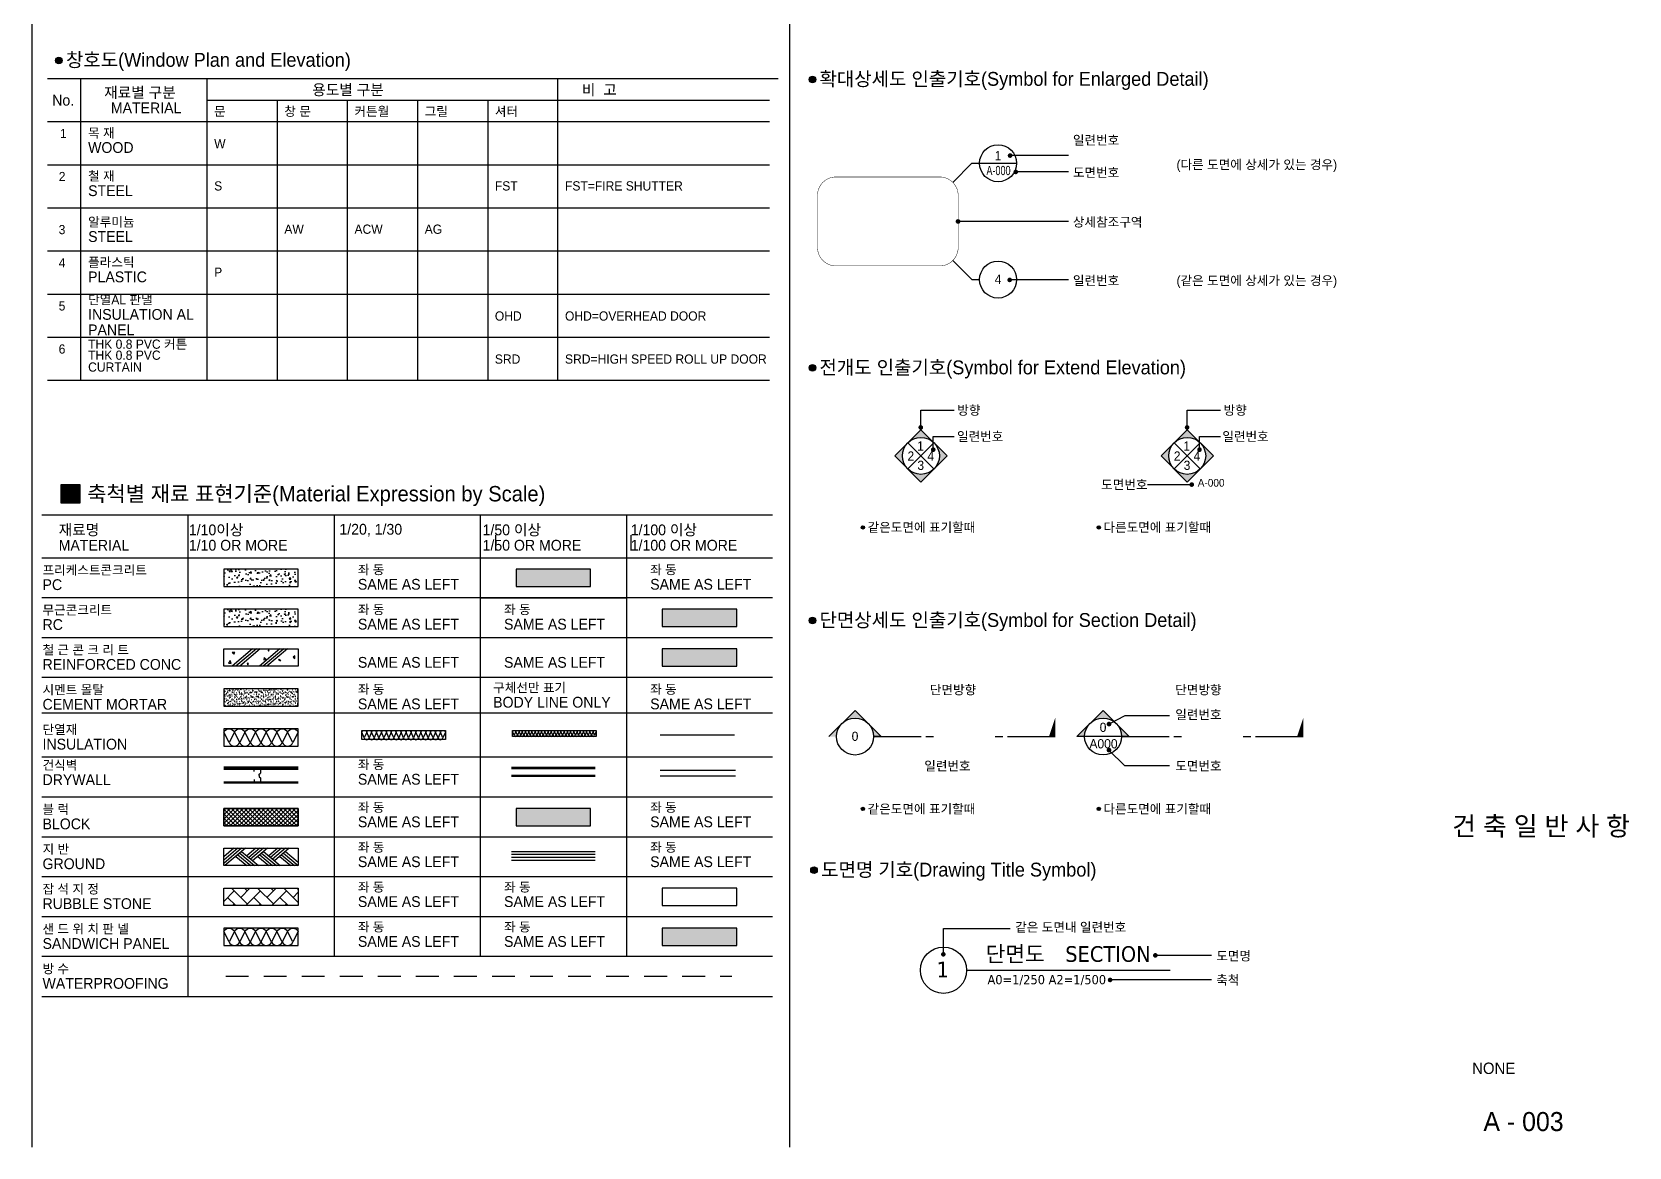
# Model space of a CAD drawing. Header units: millimetres. Extents: x 1921818 to 1960781, y -1457776 to -1430526.
# Drawn here: x 1939789 to 1960781, y -1457776 to -1443121 of the extents above; entities that cross this region are included whole.
import ezdxf
from ezdxf.enums import TextEntityAlignment as Align

# ---------------------------------------------------------------- set-up
doc = ezdxf.new("R2010")
doc.units = ezdxf.units.MM
doc.header["$LTSCALE"] = 200
doc.linetypes.add('HIDDEN', pattern=[2.5, 1.5, -1])
for name, color, linetype in [('001dmp-FORM', 7, 'Continuous'), ('002mp-SYM', 3, 'Continuous'), ('003dmp-TIT', 2, 'Continuous'), ('4A.TEC FORM-TEXT', 3, 'Continuous'), ('4A.TEC TEXT 2', 3, 'Continuous'), ('A-CON', 2, 'Continuous'), ('A-ETC-2', 9, 'Continuous'), ('A-HAT-252', 252, 'Continuous'), ('A-TXT', 7, 'Continuous'), ('A-TXT-L', 3, 'Continuous'), ('A-TXT-M', 3, 'Continuous'), ('A-WAL-DW', 7, 'Continuous'), ('㈜SE&C DIM', 7, 'Continuous')]:
    doc.layers.add(name, color=color, linetype=linetype)
doc.styles.add('VERDANA', font='verdana.ttf', dxfattribs={"width": 0.9})
doc.styles.add('나눔고딕', font='')
doc.styles.add('돋움', font='')
doc.styles.get('나눔고딕').set_extended_font_data('Dotum')
doc.styles.get('돋움').set_extended_font_data('Dotum')

# ---------------------------------------------------------------- blocks, each defined once
blk = doc.blocks.new('A$C13FC5699')
at = {"layer": '002mp-SYM'}
h = blk.add_hatch(color=3, dxfattribs=at)
h.paths.add_polyline_path([(1273, 1273), (849, 1697), (424, 1273, -0.414214)])
h.paths.add_polyline_path([(1449, 849, -0.198912), (1273, 424), (1697, 849), (1273, 1273, -0.198912)])
h.paths.add_polyline_path([(424, 424), (849, 0), (1273, 424, -0.414214)])
h.paths.add_polyline_path([(249, 849, -0.198912), (424, 1273), (0, 849), (424, 424, -0.198912)])
at = {"layer": '002mp-SYM', "color": 3}
for p, q in [((849, 1697), (0, 849)), ((849, 1697), (1697, 849)), ((424, 1273), (1273, 424)), ((1273, 1273), (424, 424)), ((0, 849), (849, 0)), ((1697, 849), (849, 0))]:
    blk.add_line(p, q, dxfattribs=at)
blk.add_circle((849, 849), 600, dxfattribs=at)
blk = doc.blocks.new('SYMMARK')
at = {"layer": '002mp-SYM'}
h = blk.add_hatch(color=3, dxfattribs=at)
h.paths.add_polyline_path([(-1404233, -243890), (-1404657, -244315, -0.414214), (-1403809, -244315)])
h.paths.add_polyline_path([(-1404657, -244315), (-1405082, -244739), (-1404833, -244739, -0.198912)])
h.paths.add_polyline_path([(-1403809, -244315, -0.198912), (-1403633, -244739), (-1403385, -244739)])
h = blk.add_hatch(color=3, dxfattribs=at)
h.paths.add_polyline_path([(-1404233, -243890), (-1404657, -244315, -0.414214), (-1403809, -244315)])
h.paths.add_polyline_path([(-1404657, -244315), (-1405082, -244739), (-1404833, -244739, -0.198912)])
h.paths.add_polyline_path([(-1403809, -244315, -0.198912), (-1403633, -244739), (-1403385, -244739)])
at = {"layer": '002mp-SYM', "color": 3}
for p, q in [((-1405082, -244739), (-1404233, -243890)), ((-1403385, -244739), (-1404233, -243890)), ((-1403385, -244739), (-1404233, -243890)), ((-1404833, -244739), (-1405082, -244739)), ((-1403633, -244739), (-1404833, -244739)), ((-1403385, -244739), (-1403633, -244739))]:
    blk.add_line(p, q, dxfattribs=at)
blk.add_circle((-1404233, -244739), 600, dxfattribs=at)

msp = doc.modelspace()

# ---------------------------------------------------------------- hatches: boundary and pattern name
at = {"layer": '001dmp-FORM'}
for points in [[(1940186, -1443495, 1), (1940099, -1443495, 1)], [(1950090, -1443745, 1), (1950003, -1443745, 1)], [(1950090, -1447537, 1), (1950003, -1447537, 1)], [(1950090, -1450857, 1), (1950003, -1450857, 1)], [(1950112, -1454137, 1), (1950025, -1454137, 1)]]:
    msp.add_hatch(color=256, dxfattribs=at).paths.add_polyline_path(points)
at = {"layer": '002mp-SYM'}
h = msp.add_hatch(color=3, dxfattribs=at)
h.paths.add_polyline_path([(1950607, -1452037), (1950435, -1452209, -0.414214), (1950779, -1452209)])
h.paths.add_polyline_path([(1950435, -1452209), (1950264, -1452381), (1950364, -1452381, -0.198912)])
h.paths.add_polyline_path([(1950779, -1452209, -0.198912), (1950850, -1452381), (1950951, -1452381)])
h = msp.add_hatch(color=3, dxfattribs=at)
h.paths.add_polyline_path([(1950607, -1452037), (1950435, -1452209, -0.414214), (1950779, -1452209)])
h.paths.add_polyline_path([(1950435, -1452209), (1950264, -1452381), (1950364, -1452381, -0.198912)])
h.paths.add_polyline_path([(1950779, -1452209, -0.198912), (1950850, -1452381), (1950951, -1452381)])
at = {"layer": '003dmp-TIT'}
msp.add_hatch(color=3, dxfattribs=at).paths.add_polyline_path([(1940173, -1449069), (1940173, -1449312), (1940416, -1449312), (1940416, -1449069)])
at = {"layer": 'A-HAT-252'}
h = msp.add_hatch(dxfattribs=at)
h.set_pattern_fill('AR-CONC', color=8, scale=0.202358, style=0)
h.set_pattern_definition([(50, (1936936.37, -1423033.82), (174.1718, -15.23806), [18.2122, -200.3342]), (355, (1936936.37, -1423033.82), (-33.6929, 182.6543), [14.5698, -160.2673]), (100.4514, (1936950.88, -1423035.1), (140.479, 167.4161), [15.478, -170.2578]), (46.1842, (1936936.37, -1422985.26), (259.1574, -40.1929), [27.3183, -300.5013]), (96.6356, (1936957.97, -1422988.6), (226.9635, 236.5444), [23.217, -255.3867]), (351.1842, (1936936.37, -1422985.26), (226.9633, 236.5445), [21.8546, -240.401]), (21, (1936960.65, -1422997.4), (144.9465, -97.76766), [18.2122, -200.3342]), (326, (1936960.65, -1422997.4), (59.0841, 176.0877), [14.5698, -160.2673]), (71.4514, (1936972.73, -1423005.55), (204.0307, 78.3199), [15.478, -170.2578]), (37.5, (1936936.37, -1423033.82), (2.95277, 80.83638), [0, -158.3247, 0, -162.69563, 0, -160.8744]), (7.5, (1936936.37, -1423033.82), (63.881, 95.77472), [0, -92.7608, 0, -154.68226, 0, -61.3144]), (327.5, (1936882.22, -1423033.82), (129.62773, -5.47698), [0, -60.70732, 0, -189.40685, 0, -251.32832]), (317.5, (1936857.94, -1423033.82), (141.6147, 24.3084), [0, -78.9195, 0, -125.7856, 0, -178.47953])])
h.paths.add_polyline_path([(1942309, -1450410), (1942309, -1450182), (1943288, -1450182), (1943288, -1450410)])
h = msp.add_hatch(color=253, dxfattribs=at)
h.dxf.hatch_style = 1
h.paths.add_polyline_path([(1946152, -1450410), (1946152, -1450182), (1947131, -1450182), (1947131, -1450410)])
h = msp.add_hatch(dxfattribs=at)
h.set_pattern_fill('AR-CONC', color=8, scale=0.202358, style=0)
h.set_pattern_definition([(50, (1936936.37, -1423557.82), (174.1718, -15.23806), [18.2122, -200.3342]), (355, (1936936.37, -1423557.82), (-33.6929, 182.6543), [14.5698, -160.2673]), (100.4514, (1936950.88, -1423559.09), (140.479, 167.4161), [15.478, -170.2578]), (46.1842, (1936936.37, -1423509.25), (259.1574, -40.1929), [27.3183, -300.5013]), (96.6356, (1936957.97, -1423512.6), (226.9635, 236.5444), [23.217, -255.3867]), (351.1842, (1936936.37, -1423509.25), (226.9633, 236.5445), [21.8546, -240.401]), (21, (1936960.65, -1423521.39), (144.9465, -97.76766), [18.2122, -200.3342]), (326, (1936960.65, -1423521.4), (59.0841, 176.0877), [14.5698, -160.2673]), (71.4514, (1936972.73, -1423529.54), (204.0307, 78.3199), [15.478, -170.2578]), (37.5, (1936936.37, -1423557.817), (2.95277, 80.83638), [0, -158.3247, 0, -162.69563, 0, -160.8744]), (7.5, (1936936.37, -1423557.82), (63.881, 95.77472), [0, -92.7608, 0, -154.68226, 0, -61.3144]), (327.5, (1936882.22, -1423557.817), (129.62773, -5.47698), [0, -60.70732, 0, -189.40685, 0, -251.32832]), (317.5, (1936857.94, -1423557.82), (141.6147, 24.3084), [0, -78.9195, 0, -125.7856, 0, -178.47953])])
h.paths.add_polyline_path([(1942309, -1450934), (1942309, -1450706), (1943288, -1450706), (1943288, -1450934)])
h = msp.add_hatch(color=253, dxfattribs=at)
h.dxf.hatch_style = 1
h.paths.add_polyline_path([(1948073, -1450934), (1948073, -1450706), (1949052, -1450706), (1949052, -1450934)])
h = msp.add_hatch(color=253, dxfattribs=at)
h.dxf.hatch_style = 1
h.paths.add_polyline_path([(1948073, -1451458), (1948073, -1451230), (1949052, -1451230), (1949052, -1451458)])
h = msp.add_hatch(dxfattribs=at)
h.set_pattern_fill('AR-SAND', color=8, scale=24.28293, style=0)
h.set_pattern_definition([(37.5, (1936936.37, -1423634.487), (-1.529663, 46.788926), [0, -36.910053, 0, -41.28098, 0, -39.45976]), (7.5, (1936936.37, -1423634.487), (42.97536, 68.52997), [0, -19.912, 0, -33.267613, 0, -12.74854]), (327.5, (1936906.5, -1423634.487), (75.62049, 0.13742), [0, -12.141465, 0, -43.709273, 0, -57.064884]), (317.5, (1936906.5, -1423634.49), (72.99756, 21.31253), [0, -6.07073, 0, -28.653857, 0, -32.781955])])
h.paths.add_polyline_path([(1943288, -1451982), (1943288, -1451754), (1942309, -1451754), (1942309, -1451982)])
h = msp.add_hatch(dxfattribs=at)
h.set_pattern_fill('ANSI37', color=8, scale=40.471549, style=0)
h.set_pattern_definition([(45, (1936936.37, -1420835.54), (-28.617707, 28.617707), []), (135, (1936936.37, -1420835.54), (-28.617707, -28.617707), [])])
h.paths.add_polyline_path([(1942309, -1453326), (1942382, -1453326), (1942382, -1453554), (1942309, -1453554)])
h.paths.add_polyline_path([(1942382, -1453326), (1942807, -1453326), (1942807, -1453554), (1942382, -1453554)])
h.paths.add_polyline_path([(1942807, -1453326), (1943232, -1453326), (1943232, -1453554), (1942807, -1453554)])
h.paths.add_polyline_path([(1943232, -1453326), (1943288, -1453326), (1943288, -1453554), (1943232, -1453554)])
h = msp.add_hatch(color=253, dxfattribs=at)
h.dxf.hatch_style = 1
h.paths.add_polyline_path([(1946152, -1453554), (1946152, -1453326), (1947131, -1453326), (1947131, -1453554)])
h = msp.add_hatch(dxfattribs=at)
h.set_pattern_fill('AR-HBONE', color=8, scale=30.372645, style=0)
h.set_pattern_definition([(45, (1699588.32, -1525970.41), (1e-14, 171.813625), [364.47174, -121.49058]), (135, (1699674.23, -1525884.51), (1e-14, 171.813625), [364.47174, -121.49058])])
h.paths.add_polyline_path([(1942309, -1454374), (1942382, -1454374), (1942382, -1454602), (1942309, -1454602)])
h.paths.add_polyline_path([(1942382, -1454374), (1942807, -1454374), (1942807, -1454602), (1942382, -1454602)])
h.paths.add_polyline_path([(1942807, -1454374), (1943232, -1454374), (1943232, -1454602), (1942807, -1454602)])
h.paths.add_polyline_path([(1943232, -1454374), (1943288, -1454374), (1943288, -1454602), (1943232, -1454602)])
h = msp.add_hatch(color=253, dxfattribs=at)
h.dxf.hatch_style = 1
h.paths.add_polyline_path([(1948073, -1455126), (1948073, -1454898), (1949052, -1454898), (1949052, -1455126)])
at = {"layer": 'A-TXT-M'}
for points in [[(1950732, -1449632, 1), (1950689, -1449632, 1)], [(1953832, -1449632, 1), (1953788, -1449632, 1)], [(1950732, -1453333, 1), (1950689, -1453333, 1)], [(1953832, -1453333, 1), (1953788, -1453333, 1)]]:
    msp.add_hatch(color=0, dxfattribs=at).paths.add_polyline_path(points)

# ---------------------------------------------------------------- linework, layer by layer
at = {"layer": '001dmp-FORM', "color": 2}
for p, q in [((1939789, -1430526), (1939789, -1457776)), ((1949748, -1438096), (1949748, -1457776))]:
    msp.add_line(p, q, dxfattribs=at)
at = {"layer": '001dmp-FORM', "color": 3}
for p, q in [((1939991, -1443733), (1949481, -1443733)), ((1939991, -1443733), (1949597, -1443733)), ((1939991, -1444300), (1949481, -1444300)), ((1939991, -1447699), (1949481, -1447699)), ((1939991, -1447699), (1949481, -1447699)), ((1939917, -1449467), (1949523, -1449467)), ((1939917, -1450034), (1949523, -1450034)), ((1939917, -1455798), (1949523, -1455798))]:
    msp.add_line(p, q, dxfattribs=at)
at = {"layer": '001dmp-FORM'}
for p, q in [((1940433, -1447699), (1940433, -1443733)), ((1942090, -1447699), (1942090, -1443733)), ((1946701, -1447699), (1946701, -1443733)), ((1942090, -1444016), (1949481, -1444016)), ((1943012, -1444016), (1943012, -1447699)), ((1943934, -1444016), (1943934, -1447699)), ((1944857, -1444016), (1944857, -1447699)), ((1945779, -1444016), (1945779, -1447699)), ((1941838, -1449467), (1941838, -1450292)), ((1943759, -1449467), (1943759, -1455274)), ((1945681, -1449467), (1945681, -1450292)), ((1947602, -1449467), (1947602, -1455274)), ((1941838, -1450292), (1941838, -1455798)), ((1945681, -1450292), (1945681, -1455274))]:
    msp.add_line(p, q, dxfattribs=at)
at = {"layer": '001dmp-FORM', "color": 251}
for p, q in [((1939991, -1444866), (1946701, -1444866)), ((1946701, -1444866), (1949481, -1444866)), ((1939991, -1445433), (1949481, -1445433)), ((1939991, -1445999), (1949481, -1445999)), ((1939991, -1446566), (1943934, -1446566)), ((1939991, -1446566), (1949481, -1446566)), ((1939991, -1447133), (1949481, -1447133)), ((1949523, -1450558), (1939917, -1450558)), ((1949523, -1451082), (1939917, -1451082)), ((1949523, -1451606), (1939917, -1451606)), ((1949523, -1452073), (1939917, -1452073)), ((1949523, -1452654), (1939917, -1452654)), ((1949523, -1453178), (1939917, -1453178)), ((1949523, -1453702), (1939917, -1453702)), ((1949523, -1454226), (1939917, -1454226)), ((1949523, -1454750), (1939917, -1454750)), ((1949523, -1455274), (1939917, -1455274))]:
    msp.add_line(p, q, dxfattribs=at)
at = {"layer": '001dmp-FORM'}
for centre in [(1940143, -1443495), (1950047, -1443745), (1950047, -1447537), (1950047, -1450857), (1950068, -1454137)]:
    msp.add_circle(centre, 43.5, dxfattribs=at)
at = {"layer": '002mp-SYM', "color": 3}
for p, q in [((1950264, -1452381), (1950607, -1452037)), ((1950951, -1452381), (1950607, -1452037)), ((1950951, -1452381), (1950607, -1452037)), ((1950850, -1452381), (1951478, -1452381)), ((1950951, -1452381), (1950850, -1452381)), ((1952611, -1452381), (1953238, -1452381)), ((1954110, -1452381), (1954738, -1452381)), ((1955871, -1452381), (1956499, -1452381))]:
    msp.add_line(p, q, dxfattribs=at)
at = {"layer": '002mp-SYM', "color": 2}
for p, q in [((1951539, -1452381), (1951640, -1452381)), ((1952449, -1452381), (1952550, -1452381)), ((1954799, -1452381), (1954900, -1452381)), ((1955709, -1452381), (1955810, -1452381))]:
    msp.add_line(p, q, dxfattribs=at)
at = {"layer": '002mp-SYM', "color": 3}
msp.add_circle((1950607, -1452381), 243, dxfattribs=at)
for points in [[(1953238, -1452138), (1953238, -1452138), (1953157, -1452381), (1953238, -1452381)], [(1956499, -1452138), (1956499, -1452138), (1956418, -1452381), (1956499, -1452381)]]:
    msp.add_solid(points, dxfattribs=at)
at = {"layer": '003dmp-TIT', "color": 3}
msp.add_line((1952074, -1455453), (1954748, -1455453), dxfattribs=at)
msp.add_lwpolyline([(1940173, -1449069), (1940416, -1449069), (1940416, -1449312), (1940173, -1449312)], close=True, dxfattribs=at)
msp.add_lwpolyline([(1940173, -1449069), (1940416, -1449069), (1940416, -1449312), (1940173, -1449312)], close=True, dxfattribs=at)
msp.add_circle((1951770, -1455453), 304, dxfattribs=at)
at = {"layer": 'A-CON', "color": 2}
for points in [[(1942309, -1450410), (1943288, -1450410), (1943288, -1450182), (1942309, -1450182)], [(1946152, -1450410), (1947131, -1450410), (1947131, -1450182), (1946152, -1450182)], [(1942309, -1450934), (1943288, -1450934), (1943288, -1450706), (1942309, -1450706)], [(1948073, -1450934), (1949052, -1450934), (1949052, -1450706), (1948073, -1450706)], [(1942309, -1451230), (1943288, -1451230), (1943288, -1451458), (1942309, -1451458)], [(1948073, -1451458), (1949052, -1451458), (1949052, -1451230), (1948073, -1451230)], [(1942309, -1451982), (1943288, -1451982), (1943288, -1451754), (1942309, -1451754)], [(1942309, -1452506), (1943288, -1452506), (1943288, -1452278), (1942309, -1452278)], [(1942309, -1453326), (1943288, -1453326), (1943288, -1453554), (1942309, -1453554)], [(1946152, -1453554), (1947131, -1453554), (1947131, -1453326), (1946152, -1453326)], [(1942309, -1453850), (1943288, -1453850), (1943288, -1454078), (1942309, -1454078)], [(1942309, -1454374), (1943288, -1454374), (1943288, -1454602), (1942309, -1454602)], [(1948073, -1454602), (1949052, -1454602), (1949052, -1454374), (1948073, -1454374)], [(1942309, -1455126), (1943288, -1455126), (1943288, -1454898), (1942309, -1454898)], [(1948073, -1455126), (1949052, -1455126), (1949052, -1454898), (1948073, -1454898)]]:
    msp.add_lwpolyline(points, close=True, dxfattribs=at)
at = {"layer": 'A-ETC-2'}
msp.add_line((1948047, -1452357), (1949023, -1452357), dxfattribs=at)
for points in [[(1942379, -1452460), (1942309, -1452324, -0.651528), (1942449, -1452324), (1942379, -1452460, 0.651528), (1942519, -1452460), (1942519, -1452460), (1942449, -1452324, -0.651528), (1942589, -1452324), (1942519, -1452460, 0.651528), (1942659, -1452460), (1942659, -1452460), (1942589, -1452324, -0.651528), (1942729, -1452324), (1942659, -1452460, 0.651528), (1942799, -1452460), (1942799, -1452460), (1942729, -1452324, -0.651528), (1942869, -1452324), (1942799, -1452460, 0.651528), (1942939, -1452460), (1942939, -1452460), (1942869, -1452324, -0.651528), (1943009, -1452324), (1942939, -1452460, 0.651528), (1943079, -1452460), (1943079, -1452460), (1943009, -1452324, -0.651528), (1943149, -1452324), (1943079, -1452460, 0.651528), (1943219, -1452460), (1943149, -1452324, -0.651528), (1943288, -1452324), (1943219, -1452460)], [(1944156, -1452398), (1944124, -1452325, -0.751009), (1944189, -1452325), (1944156, -1452398, 0.751009), (1944221, -1452398), (1944221, -1452398), (1944189, -1452325, -0.751009), (1944253, -1452325), (1944221, -1452398, 0.751009), (1944286, -1452398), (1944286, -1452398), (1944253, -1452325, -0.751009), (1944318, -1452325), (1944286, -1452398, 0.751009), (1944350, -1452398), (1944350, -1452398), (1944318, -1452325, -0.751009), (1944383, -1452325), (1944350, -1452398, 0.751009), (1944415, -1452398), (1944415, -1452398), (1944383, -1452325, -0.751009), (1944447, -1452325), (1944415, -1452398, 0.751009), (1944480, -1452398), (1944480, -1452398), (1944447, -1452325, -0.751009), (1944512, -1452325), (1944480, -1452398, 0.751009), (1944544, -1452398), (1944544, -1452398), (1944512, -1452325, -0.751009), (1944577, -1452325), (1944544, -1452398, 0.751009), (1944609, -1452398), (1944609, -1452398), (1944577, -1452325, -0.751009), (1944641, -1452325), (1944609, -1452398, 0.751009), (1944674, -1452398), (1944674, -1452398), (1944641, -1452325, -0.751009), (1944706, -1452325), (1944674, -1452398, 0.751009), (1944738, -1452398), (1944738, -1452398), (1944706, -1452325, -0.751009), (1944771, -1452325), (1944738, -1452398, 0.751009), (1944803, -1452398), (1944803, -1452398), (1944771, -1452325, -0.751009), (1944835, -1452325), (1944803, -1452398, 0.751009), (1944868, -1452398), (1944868, -1452398), (1944835, -1452325, -0.751009), (1944900, -1452325), (1944868, -1452398, 0.751009), (1944932, -1452398), (1944932, -1452398), (1944900, -1452325, -0.751009), (1944965, -1452325), (1944932, -1452398, 0.751009), (1944997, -1452398), (1944997, -1452398), (1944965, -1452325, -0.751009), (1945029, -1452325), (1944997, -1452398, 0.751009), (1945062, -1452398), (1945062, -1452398), (1945029, -1452325, -0.751009), (1945094, -1452325), (1945062, -1452398, 0.751009), (1945126, -1452398), (1945126, -1452398), (1945094, -1452325, -0.751009), (1945159, -1452325), (1945126, -1452398, 0.751009), (1945191, -1452398), (1945159, -1452325, -0.751009), (1945223, -1452325), (1945191, -1452398)], [(1946128, -1452365), (1946107, -1452317, -0.765735), (1946149, -1452317), (1946128, -1452365, 0.765735), (1946170, -1452365), (1946170, -1452365), (1946149, -1452317, -0.765735), (1946192, -1452317), (1946170, -1452365, 0.765735), (1946213, -1452365), (1946213, -1452365), (1946192, -1452317, -0.765735), (1946234, -1452317), (1946213, -1452365, 0.765735), (1946255, -1452365), (1946255, -1452365), (1946234, -1452317, -0.765735), (1946276, -1452317), (1946255, -1452365, 0.765735), (1946297, -1452365), (1946297, -1452365), (1946276, -1452317, -0.765735), (1946318, -1452317), (1946297, -1452365, 0.765735), (1946339, -1452365), (1946339, -1452365), (1946318, -1452317, -0.765735), (1946361, -1452317), (1946339, -1452365, 0.765735), (1946382, -1452365), (1946382, -1452365), (1946361, -1452317, -0.765735), (1946403, -1452317), (1946382, -1452365, 0.765735), (1946424, -1452365), (1946424, -1452365), (1946403, -1452317, -0.765735), (1946445, -1452317), (1946424, -1452365, 0.765735), (1946466, -1452365), (1946466, -1452365), (1946445, -1452317, -0.765735), (1946487, -1452317), (1946466, -1452365, 0.765735), (1946509, -1452365), (1946509, -1452365), (1946487, -1452317, -0.765735), (1946530, -1452317), (1946509, -1452365, 0.765735), (1946551, -1452365), (1946551, -1452365), (1946530, -1452317, -0.765735), (1946572, -1452317), (1946551, -1452365, 0.765735), (1946593, -1452365), (1946593, -1452365), (1946572, -1452317, -0.765735), (1946614, -1452317), (1946593, -1452365, 0.765735), (1946635, -1452365), (1946635, -1452365), (1946614, -1452317, -0.765735), (1946657, -1452317), (1946635, -1452365, 0.765735), (1946678, -1452365), (1946678, -1452365), (1946657, -1452317, -0.765735), (1946699, -1452317), (1946678, -1452365, 0.765735), (1946720, -1452365), (1946720, -1452365), (1946699, -1452317, -0.765735), (1946741, -1452317), (1946720, -1452365, 0.765735), (1946762, -1452365), (1946762, -1452365), (1946741, -1452317, -0.765735), (1946783, -1452317), (1946762, -1452365, 0.765735), (1946805, -1452365), (1946805, -1452365), (1946783, -1452317, -0.765735), (1946826, -1452317), (1946805, -1452365, 0.765735), (1946847, -1452365), (1946847, -1452365), (1946826, -1452317, -0.765735), (1946868, -1452317), (1946847, -1452365, 0.765735), (1946889, -1452365), (1946889, -1452365), (1946868, -1452317, -0.765735), (1946910, -1452317), (1946889, -1452365, 0.765735), (1946931, -1452365), (1946931, -1452365), (1946910, -1452317, -0.765735), (1946953, -1452317), (1946931, -1452365, 0.765735), (1946974, -1452365), (1946974, -1452365), (1946953, -1452317, -0.765735), (1946995, -1452317), (1946974, -1452365, 0.765735), (1947016, -1452365), (1947016, -1452365), (1946995, -1452317, -0.765735), (1947037, -1452317), (1947016, -1452365, 0.765735), (1947058, -1452365), (1947058, -1452365), (1947037, -1452317, -0.765735), (1947079, -1452317), (1947058, -1452365, 0.765735), (1947101, -1452365), (1947101, -1452365), (1947079, -1452317, -0.765735), (1947122, -1452317), (1947101, -1452365, 0.765735), (1947143, -1452365), (1947143, -1452365), (1947122, -1452317, -0.765735), (1947164, -1452317), (1947143, -1452365, 0.765735), (1947185, -1452365), (1947164, -1452317, -0.765735), (1947206, -1452317), (1947185, -1452365)], [(1942379, -1455080), (1942309, -1454944, -0.651528), (1942449, -1454944), (1942379, -1455080, 0.651528), (1942519, -1455080), (1942519, -1455080), (1942449, -1454944, -0.651528), (1942589, -1454944), (1942519, -1455080, 0.651528), (1942659, -1455080), (1942659, -1455080), (1942589, -1454944, -0.651528), (1942729, -1454944), (1942659, -1455080, 0.651528), (1942799, -1455080), (1942799, -1455080), (1942729, -1454944, -0.651528), (1942869, -1454944), (1942799, -1455080, 0.651528), (1942939, -1455080), (1942939, -1455080), (1942869, -1454944, -0.651528), (1943009, -1454944), (1942939, -1455080, 0.651528), (1943079, -1455080), (1943079, -1455080), (1943009, -1454944, -0.651528), (1943149, -1454944), (1943079, -1455080, 0.651528), (1943219, -1455080), (1943149, -1454944, -0.651528), (1943288, -1454944), (1943219, -1455080)]]:
    msp.add_lwpolyline(points, format="xyb", dxfattribs=at)
for points in [[(1944124, -1452301), (1945223, -1452301), (1945223, -1452422), (1944124, -1452422)], [(1946107, -1452301), (1947206, -1452301), (1947206, -1452382), (1946107, -1452382)]]:
    msp.add_lwpolyline(points, close=True, dxfattribs=at)
at = {"layer": 'A-HAT-252', "color": 8}
for p, q in [((1942689, -1451230), (1942419, -1451458)), ((1942740, -1451230), (1942469, -1451458)), ((1942790, -1451230), (1942520, -1451458)), ((1943048, -1451230), (1942778, -1451458)), ((1943098, -1451230), (1942828, -1451458)), ((1943149, -1451230), (1942878, -1451458)), ((1942309, -1452795), (1943288, -1452795)), ((1942309, -1452991), (1943288, -1452991)), ((1942494, -1453850), (1942309, -1454006)), ((1942545, -1453850), (1942309, -1454048)), ((1942444, -1453850), (1942309, -1453963)), ((1942595, -1453850), (1942324, -1454078)), ((1942494, -1453935), (1942664, -1454078)), ((1942519, -1453914), (1942714, -1454078)), ((1942545, -1453893), (1942765, -1454078)), ((1942732, -1453850), (1942613, -1453950)), ((1942782, -1453850), (1942638, -1453971)), ((1942833, -1453850), (1942663, -1453993)), ((1942883, -1453850), (1942689, -1454014)), ((1942782, -1453935), (1942952, -1454078)), ((1942808, -1453914), (1943002, -1454078)), ((1942833, -1453893), (1943053, -1454078)), ((1943020, -1453850), (1942901, -1453950)), ((1943070, -1453850), (1942926, -1453971)), ((1943121, -1453850), (1942952, -1453993)), ((1943171, -1453850), (1942977, -1454014)), ((1943070, -1453935), (1943240, -1454078)), ((1943096, -1453914), (1943288, -1454076)), ((1943121, -1453893), (1943288, -1454034)), ((1942469, -1453956), (1942613, -1454078)), ((1942757, -1453956), (1942902, -1454078)), ((1943045, -1453956), (1943190, -1454078))]:
    msp.add_line(p, q, dxfattribs=at)
at = {"layer": 'A-HAT-252'}
for p, q in [((1942839, -1451341), (1942835, -1451375)), ((1942835, -1451375), (1942869, -1451368)), ((1942869, -1451368), (1942839, -1451341)), ((1943028, -1451375), (1943038, -1451364)), ((1943054, -1451390), (1943028, -1451375)), ((1943038, -1451364), (1943054, -1451390))]:
    msp.add_line(p, q, dxfattribs=at)
at = {"layer": 'A-HAT-252', "color": 0}
for p, q in [((1942309, -1452779), (1943288, -1452779)), ((1942309, -1452812), (1943288, -1452812)), ((1942309, -1452975), (1943288, -1452975))]:
    msp.add_line(p, q, dxfattribs=at)
at = {"layer": 'A-HAT-252', "color": 3}
for p, q in [((1942711, -1452839), (1942711, -1452812)), ((1942711, -1452812), (1942792, -1452812)), ((1942792, -1452812), (1942792, -1452862)), ((1942711, -1452947), (1942711, -1452975)), ((1942711, -1452975), (1942792, -1452975)), ((1942792, -1452924), (1942792, -1452975))]:
    msp.add_line(p, q, dxfattribs=at)
at = {"layer": 'A-HAT-252'}
for points in [[(1942393, -1451381), (1942373, -1451416), (1942408, -1451420)], [(1942457, -1451276), (1942421, -1451276), (1942441, -1451298)], [(1942617, -1451415), (1942627, -1451439), (1942635, -1451423)], [(1942892, -1451246), (1942897, -1451260), (1942908, -1451252)], [(1943242, -1451320), (1943224, -1451337), (1943245, -1451355)]]:
    msp.add_lwpolyline(points, close=True, dxfattribs=at)
at = {"layer": 'A-HAT-252', "color": 3}
for points in [[(1942777, -1452893), (1942777, -1452875), (1942792, -1452862)], [(1942777, -1452893), (1942777, -1452912), (1942792, -1452924)]]:
    msp.add_lwpolyline(points, dxfattribs=at)
at = {"layer": 'A-HAT-252', "color": 0}
msp.add_lwpolyline([(1942309, -1453554), (1943288, -1453554), (1943288, -1453326), (1942309, -1453326)], close=True, dxfattribs=at)
at = {"layer": 'A-TXT', "color": 0, "linetype": 'HIDDEN'}
msp.add_line((1942336, -1455530), (1948988, -1455530), dxfattribs=at)
at = {"layer": 'A-TXT-M', "color": 7}
for p, q in [((1953411, -1444746), (1952645, -1444746)), ((1953411, -1444961), (1952720, -1444961)), ((1953411, -1445612), (1951962, -1445612)), ((1953411, -1446380), (1952640, -1446380)), ((1954452, -1449070), (1955033, -1449070)), ((1954153, -1452108), (1953945, -1452217)), ((1954740, -1452108), (1954153, -1452108)), ((1954153, -1452767), (1953945, -1452559)), ((1954740, -1452767), (1954153, -1452767)), ((1955294, -1455257), (1954570, -1455257)), ((1955294, -1455580), (1953960, -1455580))]:
    msp.add_line(p, q, dxfattribs=at)
at = {"layer": 'A-TXT-M', "color": 7, "const_width": 30.4}
for points in [[(1952630, -1444746, 1), (1952661, -1444746, 1)], [(1952705, -1444961, 1), (1952735, -1444961, 1)], [(1951946, -1445612, 1), (1951977, -1445612, 1)], [(1952625, -1446380, 1), (1952655, -1446380, 1)], [(1951456, -1448319, 1), (1951487, -1448319, 1)], [(1954957, -1448319, 1), (1954987, -1448319, 1)], [(1951620, -1448611, 1), (1951650, -1448611, 1)], [(1955120, -1448611, 1), (1955150, -1448611, 1)], [(1955048, -1449070, -1), (1955018, -1449070, -1)], [(1953930, -1452217, 1), (1953961, -1452217, 1)], [(1953930, -1452559, -1), (1953961, -1452559, -1)], [(1951753, -1455243, 1), (1951783, -1455243, 1)], [(1954539, -1455257, 1), (1954570, -1455257, 1)], [(1953945, -1455580, 1), (1953975, -1455580, 1)]]:
    msp.add_lwpolyline(points, format="xyb", close=True, dxfattribs=at)
at = {"layer": 'A-TXT-M', "color": 7}
for points in [[(1951472, -1448319), (1951472, -1448092), (1951910, -1448092)], [(1954972, -1448319), (1954972, -1448092), (1955410, -1448092)], [(1951635, -1448611), (1951635, -1448437), (1951910, -1448437)], [(1955135, -1448611), (1955135, -1448437), (1955410, -1448437)], [(1951768, -1455243), (1951768, -1454902), (1952648, -1454902)]]:
    msp.add_lwpolyline(points, dxfattribs=at)
at = {"layer": 'A-TXT-M', "color": 0}
for points in [[(1950607, -1452037, 0, 40.5, 0), (1950607, -1451936, 0, 0, 0), (1950607, -1451780, 0, 0, 0), (1951488, -1451780, 0, 0, 0)], [(1953238, -1452037, 0, 40.5, 0), (1953238, -1451936, 0, 0, 0), (1953238, -1451780, 0, 0, 0), (1952298, -1451780, 0, 0, 0)], [(1953867, -1452037, 0, 40.5, 0), (1953867, -1451936, 0, 0, 0), (1953867, -1451780, 0, 0, 0), (1954740, -1451780, 0, 0, 0)], [(1956499, -1452037, 0, 40.5, 0), (1956499, -1451936, 0, 0, 0), (1956499, -1451780, 0, 0, 0), (1955558, -1451780, 0, 0, 0)], [(1950611, -1452551, 0, 40.5, 0), (1950611, -1452652, 0, 0, 0), (1950611, -1452767, 0, 0, 0), (1951465, -1452767, 0, 0, 0)]]:
    msp.add_lwpolyline(points, format="xyseb", dxfattribs=at)
for centre in [(1950711, -1449632), (1953810, -1449632), (1950711, -1453333), (1953810, -1453333)]:
    msp.add_circle(centre, 21.8, dxfattribs=at)
at = {"layer": 'A-WAL-DW', "color": 0}
for p, q in [((1946091, -1452785), (1947191, -1452785)), ((1946091, -1452801), (1947191, -1452801)), ((1946091, -1452890), (1947191, -1452890)), ((1948047, -1452821), (1949038, -1452821)), ((1947191, -1452906), (1946091, -1452906)), ((1949038, -1452902), (1948047, -1452902)), ((1946091, -1453890), (1947191, -1453890)), ((1946091, -1453929), (1947191, -1453929)), ((1946091, -1453967), (1947191, -1453967)), ((1947191, -1454012), (1946091, -1454012))]:
    msp.add_line(p, q, dxfattribs=at)
at = {"layer": 'Defpoints'}
for p, q in [((1945882, -1449736), (1945882, -1449938)), ((1947659, -1449736), (1947659, -1449938)), ((1945681, -1450558), (1947602, -1450558))]:
    msp.add_line(p, q, dxfattribs=at)
at = {"layer": '㈜SE&C DIM'}
for p, q in [((1951892, -1445098), (1952144, -1444847)), ((1952144, -1444847), (1952730, -1444847)), ((1951892, -1446125), (1952144, -1446376)), ((1952144, -1446376), (1952244, -1446376))]:
    msp.add_line(p, q, dxfattribs=at)
at = {"layer": '㈜SE&C DIM', "linetype": 'HIDDEN', "ltscale": 0.5, "const_width": 5.56}
msp.add_lwpolyline([(1950114, -1445270), (1950114, -1445953, 0.414214), (1950356, -1446196), (1951721, -1446196, 0.414214), (1951963, -1445953), (1951963, -1445270, 0.414214), (1951721, -1445027), (1950356, -1445027, 0.414214)], format="xyb", close=True, dxfattribs=at)
at = {"layer": '㈜SE&C DIM'}
for centre in [(1952487, -1444847), (1952487, -1446376)]:
    msp.add_circle(centre, 243, dxfattribs=at)

# ---------------------------------------------------------------- block references
at = {"layer": '002mp-SYM', "xscale": 0.4047154924348114, "yscale": 0.4047154924348114, "zscale": 0.4047154924348114}
for name, p in [('A$C13FC5699', (1951130, -1449036)), ('A$C13FC5699', (1954630, -1449036)), ('SYMMARK', (2522182, -1353331))]:
    msp.add_blockref(name, p, dxfattribs=at)

# ---------------------------------------------------------------- texts
at = {"layer": '002mp-SYM', "style": '돋움'}
for s, p in [('1', (1952487, -1444746)), ('4', (1952487, -1446372)), ('2', (1951341, -1448694)), ('1', (1951467, -1448562)), ('4', (1951602, -1448694)), ('2', (1954841, -1448694)), ('1', (1954967, -1448562)), ('4', (1955102, -1448694)), ('3', (1951471, -1448816)), ('3', (1954971, -1448816))]:
    msp.add_text(s, height=121, dxfattribs=at).set_placement(p, align=Align.MIDDLE)
at = {"layer": '002mp-SYM', "style": '돋움', "width": 0.75}
msp.add_text('A-000', height=121.4, dxfattribs=at).set_placement((1952493, -1444942), align=Align.MIDDLE)
at = {"layer": '002mp-SYM', "color": 3, "style": '돋움'}
for s, height, p in [('0', 121, (1953867, -1452260)), ('0', 121, (1950607, -1452378)), ('A000', 121.4, (1953873, -1452476))]:
    msp.add_text(s, height=height, dxfattribs=at).set_placement(p, align=Align.MIDDLE)
at = {"layer": '002mp-SYM', "style": '돋움'}
msp.add_attdef('A-000', text='1', height=101, dxfattribs=at).set_placement((1955288, -1449097), align=Align.CENTER)
at = {"layer": '003dmp-TIT', "color": 3, "style": '돋움'}
msp.add_text('축척별 재료 표현기준(Material Expression by Scale)', height=202.36, dxfattribs=at).set_placement((1940514, -1449190), align=Align.MIDDLE_LEFT)
msp.add_text('단면도', height=206.4, dxfattribs=at).set_placement((1953101, -1455404), align=Align.BOTTOM_RIGHT)
at = {"layer": '003dmp-TIT', "color": 3, "style": 'VERDANA', "width": 0.9}
msp.add_text('SECTION', height=206.4, dxfattribs=at).set_placement((1954493, -1455404), align=Align.BOTTOM_RIGHT)
msp.add_text('1', height=206, dxfattribs=at).set_placement((1951760, -1455444), align=Align.MIDDLE_CENTER)
msp.add_text('A0=1/250 A2=1/500', height=121.41, dxfattribs=at).set_placement((1953907, -1455515), align=Align.TOP_RIGHT)
at = {"layer": '4A.TEC FORM-TEXT', "style": '돋움'}
msp.add_text('A - 003', height=250, dxfattribs=at).set_placement((1959394, -1457566), align=Align.CENTER)
at = {"layer": '4A.TEC TEXT 2', "style": '나눔고딕'}
for s, height, p in [('건 축 일 반 사 항', 250, (1959625, -1453683)), ('NONE', 150, (1959002, -1456816))]:
    msp.add_text(s, height=height, dxfattribs=at).set_placement(p, align=Align.CENTER)
at = {"layer": 'A-TXT-L', "color": 3, "style": '돋움'}
for s, height, p in [('창호도(Window Plan and Elevation)', 182.12, (1940236, -1443579)), ('재료별 구분', 141.7, (1940738, -1443987)), ('용도별 구분', 141.7, (1943473, -1443952)), ('비  고', 141.7, (1947017, -1443953)), ('No.', 141.7, (1940055, -1444089)), ('MATERIAL', 141.7, (1940826, -1444190)), ('WOOD', 141.7, (1940527, -1444711)), ('STEEL', 141.7, (1940527, -1445278)), ('STEEL', 141.7, (1940527, -1445881)), ('PLASTIC', 141.7, (1940527, -1446411)), ('INSULATION AL', 141.65, (1940527, -1446904)), ('PANEL', 141.7, (1940527, -1447107)), ('재료명', 141.7, (1940140, -1449735)), ('1/10이상', 141.7, (1941851, -1449736)), ('1/20, 1/30', 141.7, (1943830, -1449728)), ('1/50 이상', 141.7, (1945712, -1449736)), ('1/100 이상', 141.7, (1947659, -1449736)), ('MATERIAL', 141.7, (1940140, -1449938)), ('1/10 OR MORE', 141.65, (1941851, -1449938)), ('1/50 OR MORE', 141.65, (1945712, -1449938)), ('1/100 OR MORE', 141.65, (1947659, -1449938)), ('PC', 141.7, (1939928, -1450456)), ('SAME AS LEFT', 141.65, (1944073, -1450451)), ('SAME AS LEFT', 141.65, (1947915, -1450451)), ('RC', 141.7, (1939928, -1450980)), ('SAME AS LEFT', 141.65, (1944073, -1450975)), ('SAME AS LEFT', 141.65, (1945994, -1450975)), ('REINFORCED CONC', 141.65, (1939928, -1451504)), ('SAME AS LEFT', 141.65, (1944073, -1451477)), ('SAME AS LEFT', 141.65, (1945994, -1451477)), ('CEMENT MORTAR ', 141.65, (1939928, -1452028)), ('SAME AS LEFT', 141.65, (1944073, -1452023)), ('BODY LINE ONLY', 141.65, (1945851, -1452001)), ('SAME AS LEFT', 141.65, (1947915, -1452023)), ('INSULATION', 141.7, (1939928, -1452552)), ('DRYWALL', 141.7, (1939928, -1453019)), ('SAME AS LEFT', 141.65, (1944073, -1453013)), ('BLOCK', 141.7, (1939928, -1453600)), ('SAME AS LEFT', 141.65, (1944073, -1453573)), ('SAME AS LEFT', 141.65, (1947915, -1453573)), ('GROUND', 141.7, (1939928, -1454124)), ('SAME AS LEFT', 141.65, (1944073, -1454097)), ('SAME AS LEFT', 141.65, (1947915, -1454097)), ('RUBBLE STONE', 141.65, (1939928, -1454648)), ('SAME AS LEFT', 141.65, (1944073, -1454621)), ('SAME AS LEFT', 141.65, (1945994, -1454621)), ('SANDWICH PANEL', 141.65, (1939928, -1455172)), ('SAME AS LEFT', 141.65, (1944073, -1455145)), ('SAME AS LEFT', 141.65, (1945994, -1455145)), ('WATERPROOFING', 141.65, (1939928, -1455696))]:
    msp.add_text(s, height=height, dxfattribs=at).set_placement(p)
for s, p in [('확대상세도 인출기호(Symbol for Enlarged Detail)', (1950140, -1443738)), ('전개도 인출기호(Symbol for Extend Elevation)', (1950140, -1447530)), ('단면상세도 인출기호(Symbol for Section Detail)', (1950140, -1450850)), ('도면명 기호(Drawing Title Symbol)', (1950162, -1454130))]:
    msp.add_text(s, height=182.12, dxfattribs=at).set_placement(p, align=Align.MIDDLE_LEFT)
at = {"layer": 'A-TXT-M', "style": '돋움'}
for s, height, p in [('문', 121, (1942184, -1444225)), ('창 문', 121.4, (1943106, -1444225)), ('커튼월', 121.4, (1944028, -1444225)), ('그릴', 121.4, (1944951, -1444225)), ('셔터', 121.4, (1945873, -1444225)), ('1', 121, (1940158, -1444516)), ('목 재', 121.4, (1940527, -1444509)), ('W', 121, (1942184, -1444651)), ('2', 121, (1940141, -1445082)), ('철 재', 121.4, (1940527, -1445075)), ('S', 121, (1942184, -1445205)), ('FST', 121.4, (1945873, -1445205)), ('FST=FIRE SHUTTER', 121.41, (1946795, -1445205)), ('알루미늄', 121.4, (1940527, -1445679)), ('3', 121, (1940140, -1445779)), ('AW', 121.4, (1943106, -1445774)), ('ACW', 121.4, (1944028, -1445774)), ('AG', 121.4, (1944951, -1445774)), ('4', 121, (1940140, -1446216)), ('플라스틱', 121.4, (1940527, -1446208)), ('P', 121, (1942184, -1446339)), ('단열AL 판낼', 121.4, (1940527, -1446701)), ('5', 121, (1940140, -1446782)), ('OHD', 121.4, (1945873, -1446915)), ('OHD=OVERHEAD DOOR', 121.41, (1946795, -1446915)), ('THK 0.8 PVC 커튼', 121.41, (1940527, -1447285)), ('6', 121, (1940140, -1447349)), ('THK 0.8 PVC ', 121.41, (1940527, -1447430)), ('SRD', 121.4, (1945873, -1447481)), ('SRD=HIGH SPEED ROLL UP DOOR', 121.41, (1946795, -1447481)), ('CURTAIN', 121.4, (1940527, -1447586)), ('프리케스트콘크리트', 121.4, (1939928, -1450254)), ('좌 동', 121.4, (1944073, -1450248)), ('좌 동', 121.4, (1947915, -1450248)), ('무근콘크리트', 121.4, (1939928, -1450778)), ('좌 동', 121.4, (1944073, -1450772)), ('좌 동', 121.4, (1945994, -1450772)), ('철 근 콘 크 리 트', 121.41, (1939928, -1451302)), ('시멘트 몰탈', 121.4, (1939928, -1451826)), ('좌 동', 121.4, (1944073, -1451820)), ('구체선만 표기', 121.4, (1945851, -1451799)), ('좌 동', 121.4, (1947915, -1451820)), ('단열재', 121.4, (1939928, -1452349)), ('건식벽', 121.4, (1939928, -1452816)), ('좌 동', 121.4, (1944073, -1452810)), ('블 럭', 121.4, (1939928, -1453397)), ('좌 동', 121.4, (1944073, -1453371)), ('좌 동', 121.4, (1947915, -1453371)), ('지 반', 121.4, (1939928, -1453921)), ('좌 동', 121.4, (1944073, -1453895)), ('좌 동', 121.4, (1947915, -1453895)), ('잡 석 지 정', 121.4, (1939928, -1454445)), ('좌 동', 121.4, (1944073, -1454419)), ('좌 동', 121.4, (1945994, -1454419)), ('샌 드 위 치 판 넬', 121.41, (1939928, -1454969)), ('좌 동', 121.4, (1944073, -1454943)), ('좌 동', 121.4, (1944073, -1454943)), ('좌 동', 121.4, (1945994, -1454943)), ('좌 동', 121.4, (1945994, -1454943)), ('방 수', 121.4, (1939928, -1455493))]:
    msp.add_text(s, height=height, dxfattribs=at).set_placement(p)
at = {"layer": 'A-TXT-M', "color": 3, "style": '돋움'}
for s, height, p in [('일련번호', 121.4, (1953471, -1444543)), ('도면번호', 121.4, (1953471, -1444968)), ('상세참조구역', 121.4, (1953471, -1445619)), ('일련번호', 121.4, (1953471, -1446388)), ('방향', 121.4, (1951952, -1448092)), ('방향', 121.4, (1955452, -1448092)), ('일련번호', 121.4, (1951947, -1448437)), ('일련번호', 121.4, (1955435, -1448437)), ('같은도면에 표기할때', 121.4, (1950773, -1449631)), ('다른도면에 표기할때', 121.4, (1953872, -1449631)), ('단면방향', 121.4, (1951591, -1451766)), ('단면방향', 121.4, (1954816, -1451766)), ('일련번호', 121.4, (1954816, -1452093)), ('일련번호', 121.4, (1951517, -1452767)), ('도면번호', 121.4, (1954816, -1452767)), ('같은도면에 표기할때', 121.4, (1950773, -1453332)), ('다른도면에 표기할때', 121.4, (1953872, -1453332)), ('같은 도면내 일련번호', 121.41, (1952713, -1454886)), ('도면명', 121.4, (1955355, -1455264)), ('축척', 121.4, (1955355, -1455580))]:
    msp.add_text(s, height=height, dxfattribs=at).set_placement(p, align=Align.MIDDLE_LEFT)
for s, p in [('(다른 도면에 상세가 있는 경우)', (1954833, -1444925)), ('(같은 도면에 상세가 있는 경우)', (1954833, -1446449))]:
    msp.add_text(s, height=121.41, dxfattribs=at).set_placement(p)
msp.add_text('도면번호', height=121.4, dxfattribs=at).set_placement((1954452, -1449070), align=Align.MIDDLE_RIGHT)

doc.saveas('drawing.dxf')
